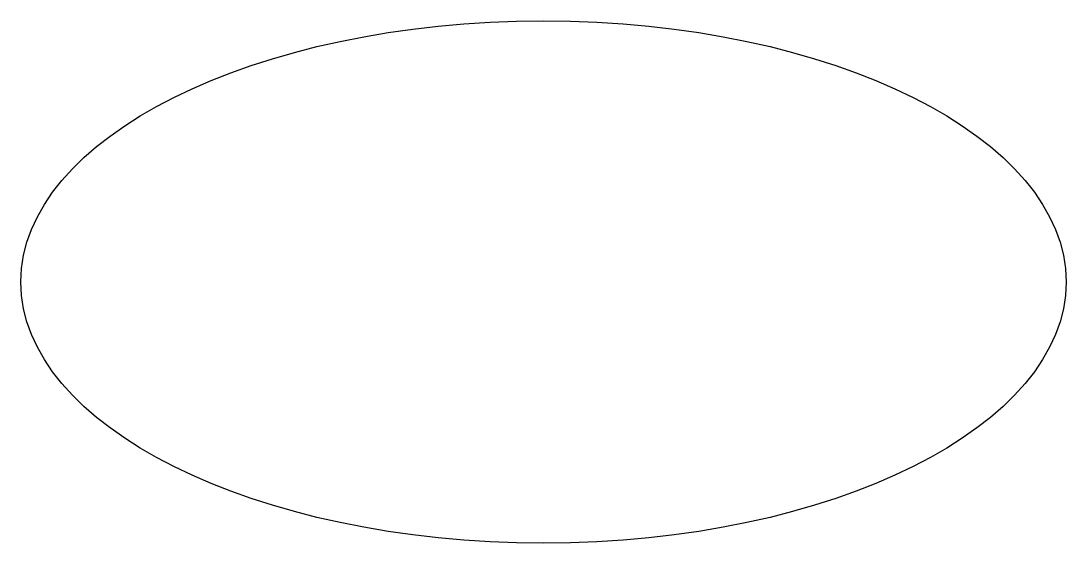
# Model space of a CAD drawing. Header units: millimetres. Extents: x -100 to 100, y -50 to 50.
import ezdxf

# ---------------------------------------------------------------- set-up
doc = ezdxf.new("R2010")
doc.units = ezdxf.units.MM
doc.layers.get('0').update_dxf_attribs({"linetype": 'CONTINUOUS', "lineweight": 25, "true_color": 0x000000})

msp = doc.modelspace()

# ---------------------------------------------------------------- linework, layer by layer
msp.add_ellipse((0, 0), major_axis=(100, 0), ratio=0.5)

doc.saveas('drawing.dxf')
